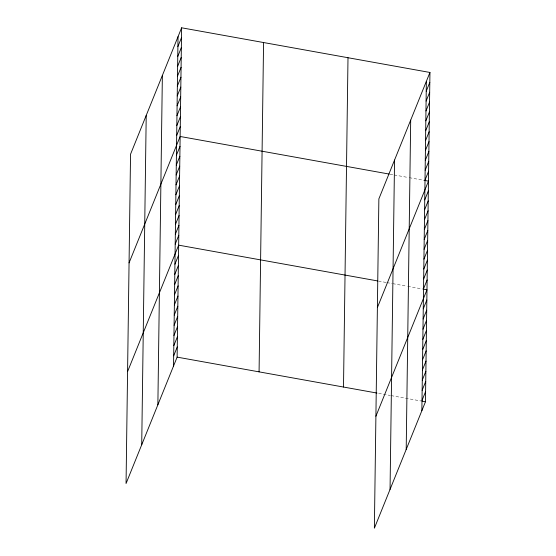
<?xml version="1.0" encoding="UTF-8"?>
<svg xmlns="http://www.w3.org/2000/svg" width="556" height="556" viewBox="0 0 556 556"><rect width="100%" height="100%" fill="white"/><g stroke="black" fill="none" stroke-linecap="round" stroke-linejoin="round"><path stroke-width="0.42" stroke-dasharray="2.78 2.08" d="M389.999 174.216L393.349 174.82M394.183 174.966L408.396 177.524M409.237 177.677L424.284 180.38M378.483 281.086L386.01 282.441M386.844 282.594L391.862 283.497M392.696 283.643L406.916 286.201M407.75 286.354L422.803 289.057M378.629 393.363L390.333 395.462M391.167 395.615L421.274 401.029"/><path stroke-width="0.83" d="M141.717 444.751L146.214 115.433M157.869 404.789L162.366 75.463M173.541 366.001L178.038 36.675M181.624 27.8L130.542 154.22L126.052 483.539L177.128 357.126L181.624 27.8L429.948 72.461L425.458 401.779L374.376 528.2L378.872 198.874L429.948 72.461M259.075 371.86L263.572 42.534M343.504 387.045L348 57.72M390.048 489.412L394.545 160.086M406.2 449.45L410.689 120.124M421.865 410.662L426.362 81.336M177.899 46.558L181.485 37.683M177.767 56.434L181.353 47.559M177.628 66.317L181.214 57.442M177.496 76.2L181.082 67.318M177.357 86.076L180.95 77.201M177.225 95.959L180.811 87.077M177.093 105.835L180.679 96.959M176.954 115.717L180.54 106.835M176.822 125.593L180.408 116.718M176.683 135.476L180.276 126.594M129.061 262.898L180.137 136.477L389.165 174.07M176.419 155.235L180.005 146.353M176.28 165.111L179.866 156.236M176.148 174.994L179.734 166.119M176.009 184.87L179.602 175.995M175.877 194.753L179.463 185.878M175.745 204.636L179.331 195.754M175.606 214.512L179.192 205.637M175.474 224.395L179.06 215.513M175.335 234.271L178.921 225.395M175.203 244.153L178.789 235.271M127.581 371.575L178.657 245.154L377.649 280.94M174.931 264.211L178.518 255.329M174.792 274.393L178.379 265.511M174.654 284.568L178.24 275.693M174.514 294.75L178.101 285.867M174.375 304.924L177.962 296.049M174.236 315.106L177.823 306.231M174.097 325.288L177.684 316.406M173.958 335.463L177.545 326.587M173.819 345.644L177.406 336.762M173.68 355.819L177.267 346.944M426.23 91.212L429.816 82.337M426.098 101.095L429.684 92.22M425.959 110.978L429.545 102.096M425.827 120.854L429.413 111.978M425.687 130.736L429.274 121.854M425.555 140.612L429.142 131.737M425.416 150.495L429.01 141.613M425.284 160.371L428.871 151.496M425.152 170.254L428.739 161.372M425.013 180.13L428.6 171.255M377.392 307.551L428.467 181.131L424.284 180.38M424.742 199.889L428.335 191.014M424.61 209.772L428.196 200.897M424.478 219.648L428.064 210.773M424.339 229.531L427.925 220.656M424.207 239.414L427.793 230.531M424.068 249.29L427.661 240.414M423.936 259.172L427.522 250.29M423.804 269.048L427.39 260.173M423.665 278.931L427.251 270.049M423.533 288.807L427.119 279.932M375.905 416.229L426.98 289.808L423.637 289.21M423.255 308.865L426.841 299.99M423.116 319.047L426.702 310.172M422.977 329.228L426.563 320.346M422.838 339.403L426.424 330.528M422.699 349.585L426.292 340.71M422.56 359.767L426.153 350.885M422.421 369.942L426.014 361.066M422.282 380.123L425.875 371.241M422.143 390.298L425.736 381.423M422.004 400.48L425.597 391.605M177.128 357.126L376.954 393.057M422.108 401.182L425.458 401.779"/></g></svg>
